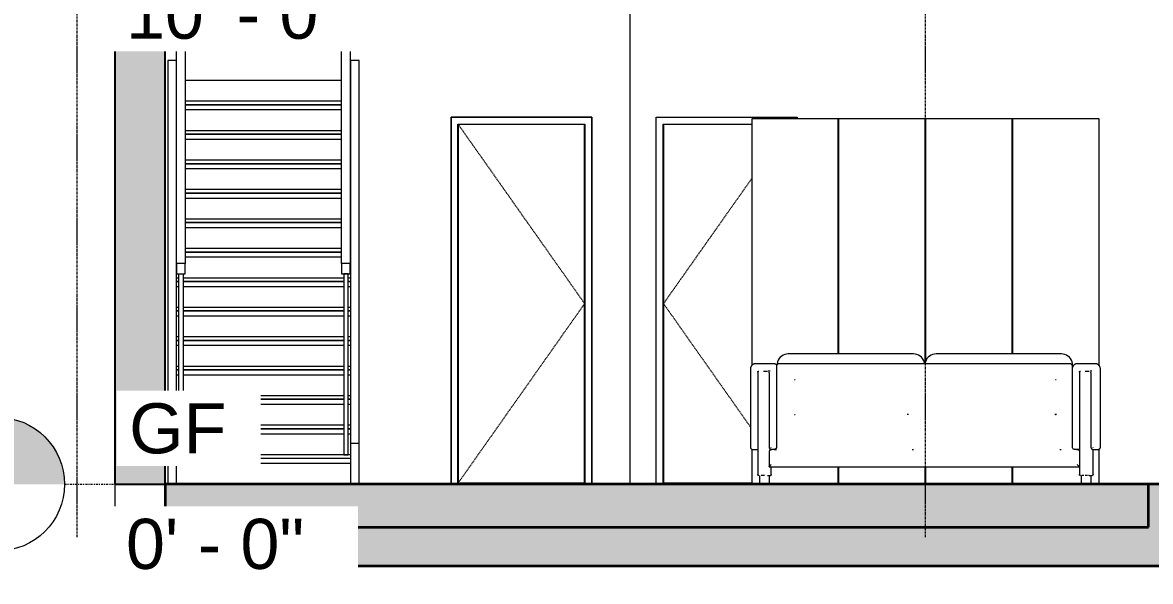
# Model space of a CAD drawing. Header units: inches. Extents: x -239 to 648, y -40 to 364.
# Drawn here: x -109.5 to 145.8, y -22 to 104.5 of the extents above; entities that cross this region are included whole.
import ezdxf

# ---------------------------------------------------------------- set-up
doc = ezdxf.new("R2010")
doc.units = ezdxf.units.IN
doc.header["$MEASUREMENT"] = 0
for name, pattern in [('Centre', [1.181102, 0.472441, -0.23622, 0.23622, -0.23622]), ('Elevation Swings', [0.11811, 0.07874, -0.03937]), ('Grid Line', [0.826772, 0.472441, -0.11811, 0.11811, -0.11811])]:
    doc.linetypes.add(name, pattern=pattern)
for name, color, linetype, lineweight in [('A-DOOR', 31, 'Continuous', 9), ('A-DOOR-FRAM', 31, 'Continuous', 9), ('A-FLOR', 192, 'Continuous', 9), ('A-FLOR-HRAL', 11, 'Continuous', 9), ('A-FLOR-LEVL', 51, 'Continuous', 9), ('A-FLOR-PATT', 8, 'Continuous', 9), ('A-WALL', 113, 'Continuous', 9), ('A-WALL-PATT', 111, 'Continuous', 9), ('I-FURN', 30, 'Continuous', 9), ('I-WALL', 2, 'Continuous', 9), ('S-GRID', 1, 'Continuous', 9), ('S-STRS', 31, 'Continuous', 9)]:
    doc.layers.add(name, color=color, linetype=linetype, lineweight=lineweight)
doc.styles.add('Arial', font='arial.ttf', dxfattribs={"height": 11.338583})

# ---------------------------------------------------------------- blocks, each defined once
blk = doc.blocks.new('Doors_IntSgl - 810x2110mm-465633-Section 1')
at = {"layer": 'A-DOOR', "linetype": 'Elevation Swings'}
for p, q in [((-10.86, 81.42), (17.73, 40.87)), ((17.73, 40.87), (-10.86, 0.31))]:
    blk.add_line(p, q, dxfattribs=at)
at = {"layer": 'A-DOOR'}
for p, q in [((-10.86, 81.42), (-10.86, 0.31)), ((17.73, 81.42), (-10.86, 81.42)), ((17.73, 0.31), (17.73, 81.42)), ((-10.86, 0.31), (17.73, 0.31))]:
    blk.add_line(p, q, dxfattribs=at)
at = {"layer": 'A-DOOR-FRAM'}
for p, q in [((-12.51, 83.07), (-12.51, 0)), ((19.38, 83.07), (-12.51, 83.07)), ((19.38, 0), (19.38, 83.07)), ((-10.94, 0), (-10.94, 81.5)), ((-10.94, 81.5), (17.8, 81.5)), ((17.8, 81.5), (17.8, 0))]:
    blk.add_line(p, q, dxfattribs=at)
blk = doc.blocks.new('Blocks_Howard Sofa_F05211EN - White-349768-Section 1')
at = {"layer": 'I-FURN'}
for p, q in [((92.18, 29.49), (63.84, 29.49)), ((125.64, 29.49), (97.3, 29.49)), ((55.26, 26.08), (55.26, 8.39)), ((59.99, 27.26), (56.45, 27.26)), ((58.2, 25.59), (58.98, 25.59)), ((59.74, 25.59), (59.3, 25.59)), ((60.47, 27.26), (59.99, 27.26)), ((61.16, 26.67), (61.16, 8.37)), ((127.49, 27.26), (61.75, 27.26)), ((127.56, 27.26), (127.49, 27.26)), ((128.09, 26.08), (128.09, 8.39)), ((128.15, 26.44), (128.15, 26.67)), ((128.2, 26.56), (128.2, 26.92)), ((132.82, 27.26), (129.27, 27.26)), ((131.03, 25.59), (131.81, 25.59)), ((132.56, 25.59), (132.13, 25.59)), ((133.3, 27.26), (132.82, 27.26)), ((134.48, 8.39), (134.48, 26.08)), ((56.94, 25.39), (56.94, 2.17)), ((59.5, 25.08), (59.5, 8.39)), ((65.41, 23.62), (65.27, 23.62)), ((124.46, 23.62), (124.32, 23.62)), ((129.76, 25.39), (129.76, 2.17)), ((132.32, 25.08), (132.32, 8.39)), ((65.27, 15.75), (65.41, 15.75)), ((91.06, 15.75), (90.74, 15.75)), ((124.52, 15.75), (124.2, 15.75)), ((124.32, 15.75), (124.46, 15.75)), ((55.78, 7.87), (56.43, 7.87)), ((56.43, 7.87), (56.91, 7.87)), ((56.91, 7.87), (56.93, 7.87)), ((59.98, 8.21), (59.98, 8.29)), ((60.01, 7.87), (60.08, 7.87)), ((60.67, 7.87), (60.08, 7.87)), ((60.66, 7.87), (61.14, 7.87)), ((91.86, 7.87), (92.16, 7.87)), ((125.32, 7.87), (125.62, 7.87)), ((128.57, 7.87), (128.51, 7.87)), ((128.56, 7.88), (128.57, 7.87)), ((129.16, 7.87), (128.57, 7.87)), ((129.23, 7.87), (129.16, 7.87)), ((129.16, 7.87), (129.25, 7.87)), ((129.25, 7.87), (129.74, 7.87)), ((129.77, 7.87), (129.45, 7.87)), ((129.74, 7.87), (129.76, 7.87)), ((132.81, 8.21), (132.81, 8.29)), ((132.81, 2.17), (132.81, 7.89)), ((132.84, 7.87), (133.48, 7.87)), ((133.48, 7.87), (133.97, 7.87)), ((59.49, 7.28), (59.49, 3.94)), ((59.49, 3.94), (129.75, 3.94)), ((59.98, 2.17), (59.98, 3.94)), ((57.33, 1.97), (57.33, 0)), ((58.48, 1.97), (57.66, 1.97)), ((59.15, 1.97), (59.59, 1.97)), ((59.3, 1.97), (59.78, 1.97)), ((59.59, 0), (59.59, 1.97)), ((130.16, 1.97), (130.16, 0)), ((130.75, 1.97), (130.27, 1.97)), ((131.58, 1.97), (131.03, 1.97)), ((131.93, 1.97), (131.8, 1.97)), ((131.93, 1.97), (132.41, 1.97)), ((132.13, 1.97), (132.61, 1.97)), ((132.41, 0), (132.41, 1.97))]:
    blk.add_line(p, q, dxfattribs=at)
at = {"layer": 'I-FURN', "flags": 128}
for points in [[(63.84, 29.49), (63.44, 29.46), (63.05, 29.36), (62.68, 29.21), (62.34, 29), (62.03, 28.74), (61.77, 28.43), (61.56, 28.09), (61.4, 27.71), (61.31, 27.32), (61.28, 27)], [(94.71, 27.25), (94.71, 27.33), (94.61, 27.72), (94.46, 28.09), (94.25, 28.44), (93.98, 28.74), (93.68, 29), (93.34, 29.21), (92.96, 29.36), (92.57, 29.46), (92.18, 29.49)], [(97.3, 29.49), (96.9, 29.46), (96.51, 29.36), (96.14, 29.21), (95.8, 29), (95.49, 28.74), (95.23, 28.43), (95.02, 28.09), (94.87, 27.71), (94.77, 27.32), (94.76, 27.25)], [(128.2, 26.92), (128.17, 27.33), (128.07, 27.72), (127.92, 28.09), (127.71, 28.44), (127.45, 28.74), (127.14, 29), (126.8, 29.21), (126.42, 29.36), (126.03, 29.46), (125.64, 29.49)], [(56.45, 27.26), (56.4, 27.26), (56.35, 27.26), (56.3, 27.26), (56.26, 27.25), (56.21, 27.24), (56.17, 27.23), (56.12, 27.22), (56.07, 27.2), (56.03, 27.19), (55.99, 27.17), (55.94, 27.15), (55.9, 27.13), (55.86, 27.11), (55.82, 27.08), (55.78, 27.06), (55.74, 27.03), (55.7, 27), (55.67, 26.97), (55.63, 26.94), (55.6, 26.91), (55.57, 26.87), (55.54, 26.84), (55.51, 26.8), (55.48, 26.76), (55.45, 26.72), (55.43, 26.68), (55.4, 26.64), (55.38, 26.6), (55.36, 26.55), (55.35, 26.51), (55.33, 26.47), (55.31, 26.42), (55.3, 26.38), (55.29, 26.33), (55.28, 26.28), (55.27, 26.24), (55.27, 26.19), (55.27, 26.14), (55.26, 26.1), (55.26, 26.08)], [(56.94, 25.39), (56.94, 25.4), (56.94, 25.41), (56.94, 25.42), (56.94, 25.43), (56.94, 25.43), (56.94, 25.44), (56.95, 25.45), (56.95, 25.46), (56.95, 25.46), (56.95, 25.47), (56.96, 25.48), (56.96, 25.48), (56.96, 25.49), (56.97, 25.5), (56.97, 25.5), (56.98, 25.51), (56.98, 25.52), (56.99, 25.52), (56.99, 25.53), (57, 25.53), (57, 25.54), (57.01, 25.55), (57.02, 25.55), (57.02, 25.55), (57.03, 25.56), (57.03, 25.56), (57.04, 25.57), (57.05, 25.57), (57.06, 25.57), (57.06, 25.58), (57.07, 25.58), (57.08, 25.58), (57.09, 25.58), (57.09, 25.59), (57.1, 25.59), (57.11, 25.59), (57.12, 25.59), (57.12, 25.59), (57.13, 25.59), (57.13, 25.59)], [(58.98, 25.59), (59.01, 25.59), (59.03, 25.59), (59.05, 25.59), (59.07, 25.58), (59.09, 25.58), (59.11, 25.58), (59.13, 25.57)], [(61.22, 26.99), (61.19, 27.02), (61.15, 27.05), (61.11, 27.08), (61.07, 27.1), (61.03, 27.12), (60.99, 27.15), (60.94, 27.17), (60.9, 27.18), (60.85, 27.2), (60.81, 27.21), (60.76, 27.23), (60.72, 27.24), (60.67, 27.25), (60.63, 27.25), (60.58, 27.26), (60.53, 27.26), (60.48, 27.26), (60.47, 27.26)], [(61.75, 27.26), (61.73, 27.26), (61.7, 27.26), (61.68, 27.26), (61.65, 27.26), (61.63, 27.25), (61.61, 27.25), (61.59, 27.24), (61.56, 27.23), (61.54, 27.23), (61.52, 27.22), (61.5, 27.21), (61.48, 27.2), (61.46, 27.19), (61.43, 27.17), (61.42, 27.16), (61.4, 27.15), (61.38, 27.13), (61.36, 27.12), (61.34, 27.1), (61.32, 27.09), (61.31, 27.07), (61.29, 27.05), (61.28, 27.03), (61.26, 27.01), (61.25, 26.99), (61.24, 26.97), (61.23, 26.95), (61.22, 26.93), (61.21, 26.91), (61.2, 26.89), (61.19, 26.87), (61.18, 26.84), (61.18, 26.82), (61.17, 26.8), (61.17, 26.77), (61.16, 26.75), (61.16, 26.73), (61.16, 26.7), (61.16, 26.68), (61.16, 26.67)], [(128.15, 26.67), (128.15, 26.7), (128.15, 26.72), (128.15, 26.74), (128.14, 26.77), (128.14, 26.79), (128.14, 26.81), (128.13, 26.84), (128.12, 26.86), (128.11, 26.88), (128.11, 26.9), (128.1, 26.93), (128.09, 26.95), (128.07, 26.97), (128.06, 26.99), (128.05, 27.01), (128.04, 27.03), (128.02, 27.05), (128.01, 27.06), (127.99, 27.08), (127.97, 27.1), (127.96, 27.11), (127.94, 27.13), (127.92, 27.14), (127.9, 27.16), (127.88, 27.17), (127.86, 27.18), (127.84, 27.19), (127.82, 27.21), (127.8, 27.22), (127.78, 27.22), (127.75, 27.23), (127.73, 27.24), (127.71, 27.25), (127.69, 27.25), (127.66, 27.26), (127.64, 27.26), (127.62, 27.26), (127.59, 27.26), (127.57, 27.26), (127.56, 27.26)], [(129.27, 27.26), (129.23, 27.26), (129.18, 27.26), (129.13, 27.26), (129.08, 27.25), (129.04, 27.24), (128.99, 27.23), (128.95, 27.22), (128.9, 27.2), (128.86, 27.19), (128.81, 27.17), (128.77, 27.15), (128.73, 27.13), (128.69, 27.11), (128.65, 27.08), (128.61, 27.06), (128.57, 27.03), (128.53, 27), (128.49, 26.97), (128.46, 26.94), (128.43, 26.91), (128.39, 26.87), (128.36, 26.84), (128.33, 26.8), (128.31, 26.76), (128.28, 26.72), (128.25, 26.68), (128.23, 26.64), (128.21, 26.6), (128.19, 26.55), (128.17, 26.51), (128.16, 26.47), (128.14, 26.42), (128.13, 26.38), (128.12, 26.33), (128.11, 26.28), (128.1, 26.24), (128.1, 26.19), (128.09, 26.14), (128.09, 26.1), (128.09, 26.08)], [(129.76, 25.39), (129.76, 25.4), (129.77, 25.41), (129.77, 25.42), (129.77, 25.43), (129.77, 25.43), (129.77, 25.44), (129.77, 25.45), (129.77, 25.46), (129.78, 25.46), (129.78, 25.47), (129.78, 25.48), (129.79, 25.48), (129.79, 25.49), (129.79, 25.5), (129.8, 25.5), (129.8, 25.51), (129.81, 25.52), (129.81, 25.52), (129.82, 25.53), (129.82, 25.53), (129.83, 25.54), (129.84, 25.55), (129.84, 25.55), (129.85, 25.55), (129.86, 25.56), (129.86, 25.56), (129.87, 25.57), (129.88, 25.57), (129.88, 25.57), (129.89, 25.58), (129.9, 25.58), (129.9, 25.58), (129.91, 25.58), (129.92, 25.59), (129.93, 25.59), (129.94, 25.59), (129.94, 25.59), (129.95, 25.59), (129.96, 25.59), (129.96, 25.59)], [(131.81, 25.59), (131.83, 25.59), (131.85, 25.59), (131.87, 25.59), (131.89, 25.58), (131.91, 25.58), (131.93, 25.58), (131.95, 25.57)], [(134.48, 26.08), (134.48, 26.13), (134.48, 26.18), (134.47, 26.22), (134.46, 26.27), (134.46, 26.32), (134.45, 26.36), (134.43, 26.41), (134.42, 26.45), (134.4, 26.5), (134.39, 26.54), (134.37, 26.59), (134.35, 26.63), (134.32, 26.67), (134.3, 26.71), (134.27, 26.75), (134.25, 26.79), (134.22, 26.83), (134.19, 26.86), (134.15, 26.9), (134.12, 26.93), (134.09, 26.96), (134.05, 26.99), (134.01, 27.02), (133.98, 27.05), (133.94, 27.08), (133.9, 27.1), (133.85, 27.12), (133.81, 27.15), (133.77, 27.17), (133.73, 27.18), (133.68, 27.2), (133.64, 27.21), (133.59, 27.23), (133.55, 27.24), (133.5, 27.25), (133.45, 27.25), (133.41, 27.26), (133.36, 27.26), (133.31, 27.26), (133.3, 27.26)], [(59.42, 25.36), (59.43, 25.34), (59.44, 25.32), (59.45, 25.3), (59.45, 25.28), (59.46, 25.26), (59.47, 25.24), (59.48, 25.23), (59.48, 25.21), (59.49, 25.19), (59.49, 25.17), (59.49, 25.15), (59.49, 25.13), (59.5, 25.1), (59.5, 25.08), (59.5, 25.08)], [(132.24, 25.36), (132.25, 25.34), (132.26, 25.32), (132.27, 25.3), (132.28, 25.28), (132.29, 25.26), (132.3, 25.24), (132.3, 25.23), (132.31, 25.21), (132.31, 25.19), (132.32, 25.17), (132.32, 25.15), (132.32, 25.13), (132.32, 25.1), (132.32, 25.08), (132.32, 25.08)], [(55.26, 8.39), (55.27, 8.37), (55.27, 8.34), (55.27, 8.32), (55.27, 8.3), (55.27, 8.28), (55.28, 8.26), (55.28, 8.24), (55.29, 8.22), (55.3, 8.21), (55.31, 8.19), (55.31, 8.17), (55.32, 8.15), (55.33, 8.13), (55.34, 8.11), (55.35, 8.1), (55.37, 8.08), (55.38, 8.06), (55.39, 8.05), (55.41, 8.03), (55.42, 8.02), (55.43, 8), (55.45, 7.99), (55.47, 7.98), (55.48, 7.97), (55.5, 7.96), (55.52, 7.94), (55.54, 7.93), (55.55, 7.93), (55.57, 7.92), (55.59, 7.91), (55.61, 7.9), (55.63, 7.9), (55.65, 7.89), (55.67, 7.89), (55.69, 7.88), (55.71, 7.88), (55.73, 7.88), (55.75, 7.87), (55.77, 7.87), (55.78, 7.87)], [(60.08, 7.87), (60.05, 7.87), (60.03, 7.87), (60, 7.87), (59.98, 7.87), (59.96, 7.86), (59.94, 7.86), (59.91, 7.85), (59.89, 7.84), (59.87, 7.84), (59.85, 7.83), (59.82, 7.82), (59.8, 7.81), (59.78, 7.8), (59.76, 7.78), (59.74, 7.77), (59.72, 7.76), (59.7, 7.74), (59.69, 7.73), (59.67, 7.71), (59.65, 7.69), (59.64, 7.68), (59.62, 7.66), (59.61, 7.64), (59.59, 7.62), (59.58, 7.6), (59.57, 7.58), (59.55, 7.56), (59.54, 7.54), (59.53, 7.52), (59.53, 7.5), (59.52, 7.48), (59.51, 7.45), (59.5, 7.43), (59.5, 7.41), (59.49, 7.38), (59.49, 7.36), (59.49, 7.34), (59.49, 7.31), (59.49, 7.29), (59.49, 7.28)], [(59.5, 8.39), (59.5, 8.37), (59.5, 8.34), (59.5, 8.32), (59.5, 8.3), (59.51, 8.28), (59.51, 8.26), (59.52, 8.24), (59.52, 8.22), (59.53, 8.21), (59.54, 8.19), (59.55, 8.17), (59.55, 8.15), (59.56, 8.13), (59.57, 8.11), (59.59, 8.1), (59.6, 8.08), (59.61, 8.06), (59.62, 8.05), (59.64, 8.03), (59.65, 8.02), (59.67, 8), (59.68, 7.99), (59.7, 7.98), (59.71, 7.97), (59.73, 7.96), (59.75, 7.94), (59.77, 7.93), (59.79, 7.93), (59.8, 7.92), (59.82, 7.91), (59.84, 7.9), (59.86, 7.9), (59.88, 7.89), (59.9, 7.89), (59.92, 7.88), (59.94, 7.88), (59.96, 7.88), (59.98, 7.87), (60, 7.87), (60.01, 7.87)], [(59.6, 7.62), (59.6, 7.63), (59.61, 7.65), (59.62, 7.66), (59.63, 7.68), (59.63, 7.69), (59.64, 7.7), (59.65, 7.72), (59.66, 7.73), (59.67, 7.74), (59.68, 7.75), (59.69, 7.76), (59.7, 7.77), (59.72, 7.78), (59.73, 7.79), (59.74, 7.8), (59.75, 7.81), (59.77, 7.82), (59.78, 7.83), (59.8, 7.83), (59.81, 7.84), (59.82, 7.85), (59.84, 7.85), (59.85, 7.86), (59.87, 7.86), (59.88, 7.87), (59.9, 7.87), (59.92, 7.87), (59.93, 7.87), (59.95, 7.87), (59.96, 7.87), (59.97, 7.87)], [(61.16, 8.37), (61.16, 8.35), (61.16, 8.33), (61.15, 8.31), (61.15, 8.29), (61.15, 8.27), (61.14, 8.25), (61.14, 8.23), (61.13, 8.21), (61.13, 8.19), (61.12, 8.17), (61.11, 8.16), (61.1, 8.14), (61.09, 8.12), (61.08, 8.1), (61.07, 8.09), (61.06, 8.07), (61.05, 8.06), (61.04, 8.04), (61.02, 8.03), (61.01, 8.01), (60.99, 8), (60.98, 7.99), (60.96, 7.97), (60.95, 7.96), (60.93, 7.95), (60.92, 7.94), (60.9, 7.93), (60.88, 7.92), (60.86, 7.91), (60.84, 7.91), (60.83, 7.9), (60.81, 7.89), (60.79, 7.89), (60.77, 7.88), (60.75, 7.88), (60.73, 7.88), (60.71, 7.88), (60.69, 7.87), (60.67, 7.87), (60.67, 7.87)], [(128.09, 8.39), (128.09, 8.37), (128.09, 8.34), (128.1, 8.32), (128.1, 8.3), (128.1, 8.28), (128.11, 8.26), (128.11, 8.24)], [(128.15, 8.15), (128.16, 8.13), (128.17, 8.11)], [(128.23, 8.03), (128.25, 8.02), (128.26, 8), (128.28, 7.99), (128.29, 7.98), (128.31, 7.97), (128.33, 7.96), (128.34, 7.94)], [(128.44, 7.9), (128.46, 7.9), (128.48, 7.89)], [(128.61, 7.88), (128.59, 7.88), (128.57, 7.88), (128.55, 7.88), (128.53, 7.89), (128.51, 7.89), (128.49, 7.9), (128.47, 7.91), (128.45, 7.91)], [(129.77, 7.53), (129.76, 7.56), (129.75, 7.58), (129.74, 7.6), (129.72, 7.62), (129.71, 7.64), (129.69, 7.65), (129.68, 7.67), (129.66, 7.69), (129.65, 7.71), (129.63, 7.72), (129.61, 7.74), (129.59, 7.75), (129.57, 7.77), (129.55, 7.78), (129.53, 7.79), (129.51, 7.8), (129.49, 7.82), (129.47, 7.82), (129.45, 7.83), (129.43, 7.84), (129.4, 7.85), (129.38, 7.86), (129.36, 7.86), (129.34, 7.87), (129.31, 7.87), (129.29, 7.87)], [(132.32, 8.39), (132.32, 8.37), (132.33, 8.34), (132.33, 8.32), (132.33, 8.3), (132.33, 8.28), (132.34, 8.26), (132.34, 8.24), (132.35, 8.22), (132.36, 8.21), (132.36, 8.19), (132.37, 8.17), (132.38, 8.15), (132.39, 8.13), (132.4, 8.11), (132.41, 8.1), (132.42, 8.08), (132.44, 8.06), (132.45, 8.05), (132.46, 8.03), (132.48, 8.02), (132.49, 8), (132.51, 7.99), (132.53, 7.98), (132.54, 7.97), (132.56, 7.96), (132.58, 7.94), (132.59, 7.93), (132.61, 7.93), (132.63, 7.92), (132.65, 7.91), (132.67, 7.9), (132.69, 7.9), (132.71, 7.89), (132.73, 7.89), (132.75, 7.88), (132.77, 7.88), (132.79, 7.88), (132.81, 7.87), (132.83, 7.87), (132.84, 7.87)], [(133.97, 7.87), (133.99, 7.87), (134.01, 7.88), (134.03, 7.88), (134.05, 7.88), (134.07, 7.88), (134.09, 7.89), (134.11, 7.89), (134.13, 7.9), (134.15, 7.91), (134.17, 7.91), (134.18, 7.92), (134.2, 7.93), (134.22, 7.94), (134.24, 7.95), (134.26, 7.96), (134.27, 7.98), (134.29, 7.99), (134.3, 8), (134.32, 8.02), (134.33, 8.03), (134.35, 8.04), (134.36, 8.06), (134.37, 8.08), (134.39, 8.09), (134.4, 8.11), (134.41, 8.13), (134.42, 8.15), (134.43, 8.16), (134.44, 8.18), (134.44, 8.2), (134.45, 8.22), (134.46, 8.24), (134.46, 8.26), (134.47, 8.28), (134.47, 8.3), (134.47, 8.32), (134.48, 8.34), (134.48, 8.36), (134.48, 8.38), (134.48, 8.39)], [(57.13, 1.97), (57.13, 1.97), (57.12, 1.97), (57.11, 1.97), (57.1, 1.97), (57.1, 1.97), (57.09, 1.97), (57.08, 1.98), (57.07, 1.98), (57.07, 1.98), (57.06, 1.98), (57.05, 1.99), (57.04, 1.99), (57.04, 1.99), (57.03, 2), (57.02, 2), (57.02, 2.01), (57.01, 2.01), (57, 2.02), (57, 2.02), (56.99, 2.03), (56.99, 2.03), (56.98, 2.04), (56.98, 2.05), (56.97, 2.05), (56.97, 2.06), (56.96, 2.07), (56.96, 2.07), (56.96, 2.08), (56.95, 2.09), (56.95, 2.09), (56.95, 2.1), (56.95, 2.11), (56.94, 2.12), (56.94, 2.12), (56.94, 2.13), (56.94, 2.14), (56.94, 2.15), (56.94, 2.16), (56.94, 2.16), (56.94, 2.17)], [(59.98, 2.17), (59.98, 2.16), (59.98, 2.15), (59.98, 2.14), (59.98, 2.13), (59.98, 2.13), (59.97, 2.12), (59.97, 2.11), (59.97, 2.1), (59.97, 2.1), (59.96, 2.09), (59.96, 2.08), (59.96, 2.07), (59.95, 2.07), (59.95, 2.06), (59.94, 2.05), (59.94, 2.05), (59.94, 2.04), (59.93, 2.04), (59.93, 2.03), (59.92, 2.02), (59.91, 2.02), (59.91, 2.01), (59.9, 2.01), (59.9, 2), (59.89, 2), (59.88, 2), (59.88, 1.99), (59.87, 1.99), (59.86, 1.98), (59.85, 1.98), (59.85, 1.98), (59.84, 1.98), (59.83, 1.97), (59.82, 1.97), (59.82, 1.97), (59.81, 1.97), (59.8, 1.97), (59.79, 1.97), (59.78, 1.97), (59.78, 1.97)], [(129.96, 1.97), (129.95, 1.97), (129.95, 1.97), (129.94, 1.97), (129.93, 1.97), (129.92, 1.97), (129.91, 1.97), (129.91, 1.98), (129.9, 1.98), (129.89, 1.98), (129.88, 1.98), (129.88, 1.99), (129.87, 1.99), (129.86, 1.99), (129.86, 2), (129.85, 2), (129.84, 2.01), (129.84, 2.01), (129.83, 2.02), (129.83, 2.02), (129.82, 2.03), (129.81, 2.03), (129.81, 2.04), (129.8, 2.05), (129.8, 2.05), (129.8, 2.06), (129.79, 2.07), (129.79, 2.07), (129.78, 2.08), (129.78, 2.09), (129.78, 2.09), (129.78, 2.1), (129.77, 2.11), (129.77, 2.12), (129.77, 2.12), (129.77, 2.13), (129.77, 2.14), (129.77, 2.15), (129.76, 2.16), (129.76, 2.16), (129.76, 2.17)], [(132.81, 2.17), (132.81, 2.16), (132.81, 2.15), (132.8, 2.14), (132.8, 2.13), (132.8, 2.13), (132.8, 2.12), (132.8, 2.11), (132.8, 2.1), (132.79, 2.1), (132.79, 2.09), (132.79, 2.08), (132.78, 2.07), (132.78, 2.07), (132.78, 2.06), (132.77, 2.05), (132.77, 2.05), (132.76, 2.04), (132.76, 2.04), (132.75, 2.03), (132.75, 2.02), (132.74, 2.02), (132.73, 2.01), (132.73, 2.01), (132.72, 2), (132.72, 2), (132.71, 2), (132.7, 1.99), (132.7, 1.99), (132.69, 1.98), (132.68, 1.98), (132.67, 1.98), (132.67, 1.98), (132.66, 1.97), (132.65, 1.97), (132.64, 1.97), (132.63, 1.97), (132.63, 1.97), (132.62, 1.97), (132.61, 1.97), (132.61, 1.97)]]:
    blk.add_lwpolyline(points, dxfattribs=at)
at = {"layer": 'I-FURN'}
for points in [[(59.49, 3.94), (59.48, 3.94), (59.49, 3.95), (59.52, 3.97), (59.55, 4), (59.58, 4.03), (59.6, 4.06), (59.63, 4.09), (59.67, 4.13), (59.72, 4.17), (59.75, 4.21), (59.79, 4.25), (59.86, 4.32), (59.93, 4.39), (59.97, 4.43)], [(129.75, 3.94), (129.75, 3.94), (129.74, 3.95), (129.71, 3.97), (129.68, 4), (129.65, 4.03), (129.63, 4.06), (129.6, 4.09), (129.56, 4.13), (129.51, 4.17), (129.47, 4.21), (129.43, 4.25), (129.36, 4.32), (129.3, 4.39), (129.25, 4.43)]]:
    blk.add_open_spline(points, degree=3, knots=[0, 0, 0, 0, 0.166667, 0.25, 0.333333, 0.416667, 0.458333, 0.5, 0.583333, 0.666667, 0.708333, 0.75, 0.833333, 1, 1, 1, 1], dxfattribs=at)
blk = doc.blocks.new('Blocks_TV Panel_F02153EN - White and Wood-376950-Section 1')
at = {"layer": 'I-FURN'}
for p, q in [((75.16, 82.68), (55.55, 82.68)), ((55.55, 82.68), (55.55, 26.84)), ((75.16, 29.48), (75.16, 82.68)), ((94.84, 82.68), (75.23, 82.68)), ((75.23, 82.68), (75.23, 29.48)), ((94.84, 27.55), (94.84, 82.68)), ((114.53, 82.68), (94.92, 82.68)), ((94.92, 82.68), (94.92, 27.77)), ((114.53, 29.49), (114.53, 82.68)), ((134.21, 82.68), (114.6, 82.68)), ((114.6, 82.68), (114.6, 29.49)), ((134.21, 26.82), (134.21, 82.68)), ((55.55, 7.94), (55.55, 0)), ((134.21, 0), (134.21, 7.95)), ((75.16, 0), (75.16, 3.94)), ((75.23, 3.94), (75.23, 0)), ((94.84, 0), (94.84, 3.94)), ((94.92, 3.94), (94.92, 0)), ((114.53, 0), (114.53, 3.94)), ((114.6, 3.94), (114.6, 0)), ((75.16, 1.97), (75.23, 1.97)), ((75.16, 1.97), (75.23, 1.97)), ((94.84, 1.97), (94.92, 1.97)), ((94.84, 1.97), (94.92, 1.97)), ((114.53, 1.97), (114.6, 1.97)), ((114.53, 1.97), (114.6, 1.97))]:
    blk.add_line(p, q, dxfattribs=at)
blk = doc.blocks.new('Railing - 25mm-520322-Section 1')
at = {"layer": 'A-FLOR-HRAL'}
for p, q in [((-36.78, 47.6), (-36.78, 6.67)), ((-35.8, 47.6), (-36.78, 47.6)), ((-35.8, 6.67), (-35.8, 47.6)), ((-36.78, 6.67), (-35.8, 6.67))]:
    blk.add_line(p, q, dxfattribs=at)
blk = doc.blocks.new('Railing - Railing-543409-Section 1')
blk.add_blockref('Railing - 25mm-520322-Section 1', (0, 0))
blk = doc.blocks.new('Railing - Railing-543413-Section 1')
at = {"extrusion": (0, 0, -1), "zscale": -1}
blk.add_blockref('Railing - 25mm-520322-Section 1', (109.95, 0), dxfattribs=at)
blk = doc.blocks.new('Top Rail Type - Top Rail_Internal_-543419-Section 1')
at = {"layer": 'A-FLOR-HRAL'}
for p, q in [((-37.28, 136.64), (-35.31, 136.64)), ((-37.28, 120), (-37.28, 136.64)), ((-35.31, 136.64), (-35.31, 120)), ((-37.28, 49.97), (-37.28, 110.27)), ((-35.31, 110.27), (-35.31, 49.97)), ((-37.28, 49.97), (-37.28, 47.6)), ((-35.31, 49.97), (-37.28, 49.97)), ((-35.31, 47.6), (-35.31, 49.97)), ((-37.28, 47.6), (-35.31, 47.6))]:
    blk.add_line(p, q, dxfattribs=at)
blk = doc.blocks.new('Top Rail Type - Top Rail_Internal_-543430-Section 1')
at = {"layer": 'A-FLOR-HRAL'}
for p, q in [((-74.65, 136.64), (-72.68, 136.64)), ((-74.65, 120), (-74.65, 136.64)), ((-72.68, 136.64), (-72.68, 120)), ((-74.65, 49.97), (-74.65, 110.27)), ((-72.68, 110.27), (-72.68, 49.97)), ((-74.65, 49.97), (-74.65, 47.6)), ((-72.68, 49.97), (-74.65, 49.97)), ((-72.68, 47.6), (-72.68, 49.97)), ((-74.65, 47.6), (-72.68, 47.6))]:
    blk.add_line(p, q, dxfattribs=at)
blk = doc.blocks.new('Doors_IntSgl - 810x2110mm-V13-Section 1')
at = {"layer": 'A-DOOR'}
for p, q in [((55.55, 81.42), (35.59, 81.42)), ((35.59, 81.42), (35.59, 0.31)), ((35.59, 0.31), (55.55, 0.31))]:
    blk.add_line(p, q, dxfattribs=at)
at = {"layer": 'A-DOOR', "linetype": 'Elevation Swings'}
for p, q in [((55.55, 69.18), (35.59, 40.87)), ((35.59, 40.87), (55.26, 12.96))]:
    blk.add_line(p, q, dxfattribs=at)
at = {"layer": 'A-DOOR-FRAM'}
for p, q in [((33.94, 83.07), (65.83, 83.07)), ((33.94, 0), (33.94, 83.07)), ((65.83, 83.07), (65.83, 82.68)), ((35.51, 81.5), (55.55, 81.5)), ((35.51, 0), (35.51, 81.5))]:
    blk.add_line(p, q, dxfattribs=at)
blk = doc.blocks.new('Level - Standard-24867-Section 1')
at = {"layer": 'A-FLOR-LEVL'}
h = blk.add_hatch(color=256, dxfattribs=at)
edge = h.paths.add_edge_path()
edge.add_line((-115.12, 0), (-100, 0))
edge.add_arc((-115.12, 0), 15.12, 0, 90)
edge.add_line((-115.12, 15.12), (-115.12, 0))
h = blk.add_hatch(color=256, dxfattribs=at)
edge = h.paths.add_edge_path()
edge.add_line((-115.12, -15.12), (-115.12, 0))
edge.add_line((-115.12, 0), (-130.24, 0))
edge.add_arc((-115.12, 0), 15.12, 180, 270)
blk.add_circle((-115.12, 0), 15.12, dxfattribs=at)

msp = doc.modelspace()

# ---------------------------------------------------------------- hatches: boundary and pattern name
at = {"layer": 'A-FLOR-PATT'}
for points in [[(-59.47, -9.73), (145.38, -9.73), (145.38, 0), (-77.2, 0), (-77.2, -9.73)], [(-59.47, -18.5), (264.8, -18.5), (264.8, 0), (-77.2, 0), (-77.2, -18.5)]]:
    msp.add_hatch(color=256, dxfattribs=at).paths.add_polyline_path(points)
at = {"layer": 'A-WALL-PATT'}
msp.add_hatch(color=256, dxfattribs=at).paths.add_polyline_path([(-80.22, 0), (-77.2, 0), (-77.2, 120), (-88.62, 120), (-88.62, 0)])

# ---------------------------------------------------------------- linework, layer by layer
at = {"layer": 'A-FLOR'}
for p in [(-88.62, 0), (-77.2, -18.5)]:
    msp.add_line(p, (-88.62, -18.5), dxfattribs=at)
at = {"layer": 'A-FLOR', "lineweight": 35}
for p, q in [((-77.2, 0), (-77.2, -18.5)), ((445.29, 0), (-77.2, 0)), ((145.38, -9.73), (145.38, 0)), ((-77.2, -9.73), (145.38, -9.73)), ((-77.2, -18.5), (276.32, -18.5))]:
    msp.add_line(p, q, dxfattribs=at)
at = {"layer": 'A-FLOR-LEVL', "linetype": 'Centre'}
msp.add_line((-100, 0), (100, 0), dxfattribs=at)
at = {"layer": 'A-WALL', "lineweight": 25}
for p, q in [((-88.62, 120), (-88.62, 0)), ((-77.2, 0), (-77.2, 110.27)), ((-88.62, 0), (-77.2, 0))]:
    msp.add_line(p, q, dxfattribs=at)
at = {"layer": 'I-WALL'}
for p, q in [((27.94, 110.27), (27.94, 0)), ((-12.51, 0), (-12.51, 83.07)), ((-12.51, 83.07), (19.38, 83.07)), ((19.38, 83.07), (19.38, 0)), ((33.94, 0), (33.94, 83.07)), ((33.94, 83.07), (65.83, 83.07)), ((65.83, 83.07), (65.83, 82.68))]:
    msp.add_line(p, q, dxfattribs=at)
at = {"layer": 'S-GRID', "linetype": 'Grid Line'}
for p, q in [((-97.12, -12), (-97.12, 216)), ((94.88, -12), (94.88, 216))]:
    msp.add_line(p, q, dxfattribs=at)
at = {"layer": 'S-STRS'}
for p, q in [((-76.63, 95.89), (-76.63, 9.22)), ((-74.66, 95.89), (-76.63, 95.89)), ((-74.66, 9.22), (-74.66, 95.89)), ((-35.29, 95.89), (-35.29, 9.22)), ((-33.32, 95.89), (-35.29, 95.89)), ((-33.32, 9.22), (-33.32, 95.89)), ((-37.28, 91.36), (-72.68, 91.36)), ((-37.28, 86.67), (-72.68, 86.67)), ((-72.68, 85.88), (-37.28, 85.88)), ((-37.28, 85.88), (-72.68, 85.88)), ((-37.28, 84.7), (-72.68, 84.7)), ((-37.28, 84.7), (-72.68, 84.7)), ((-37.28, 80), (-72.68, 80)), ((-72.68, 79.21), (-37.28, 79.21)), ((-37.28, 79.21), (-72.68, 79.21)), ((-37.28, 78.03), (-72.68, 78.03)), ((-37.28, 78.03), (-72.68, 78.03)), ((-37.28, 73.33), (-72.68, 73.33)), ((-72.68, 72.55), (-37.28, 72.55)), ((-37.28, 72.55), (-72.68, 72.55)), ((-37.28, 71.36), (-72.68, 71.36)), ((-37.28, 71.36), (-72.68, 71.36)), ((-37.28, 66.67), (-72.68, 66.67)), ((-72.68, 65.88), (-37.28, 65.88)), ((-37.28, 65.88), (-72.68, 65.88)), ((-37.28, 64.7), (-72.68, 64.7)), ((-37.28, 64.7), (-72.68, 64.7)), ((-37.28, 60), (-72.68, 60)), ((-72.68, 59.21), (-37.28, 59.21)), ((-37.28, 59.21), (-72.68, 59.21)), ((-37.28, 58.03), (-72.68, 58.03)), ((-37.28, 58.03), (-72.68, 58.03)), ((-37.28, 53.33), (-72.68, 53.33)), ((-72.68, 52.55), (-37.28, 52.55)), ((-37.28, 52.55), (-72.68, 52.55)), ((-37.28, 51.36), (-72.68, 51.36)), ((-37.28, 51.36), (-72.68, 51.36)), ((-74.15, 46.67), (-74.66, 46.67)), ((-36.78, 46.67), (-73.17, 46.67)), ((-35.29, 46.67), (-35.8, 46.67)), ((-74.66, 45.88), (-74.15, 45.88)), ((-74.15, 45.88), (-74.66, 45.88)), ((-74.15, 44.7), (-74.66, 44.7)), ((-74.15, 44.7), (-74.66, 44.7)), ((-73.17, 45.88), (-36.78, 45.88)), ((-36.78, 45.88), (-73.17, 45.88)), ((-36.78, 44.7), (-73.17, 44.7)), ((-36.78, 44.7), (-73.17, 44.7)), ((-35.8, 45.88), (-35.29, 45.88)), ((-35.29, 45.88), (-35.8, 45.88)), ((-35.29, 44.7), (-35.8, 44.7)), ((-35.29, 44.7), (-35.8, 44.7)), ((-74.15, 40), (-74.66, 40)), ((-74.66, 39.21), (-74.15, 39.21)), ((-74.15, 39.21), (-74.66, 39.21)), ((-36.78, 40), (-73.17, 40)), ((-73.17, 39.21), (-36.78, 39.21)), ((-36.78, 39.21), (-73.17, 39.21)), ((-35.29, 40), (-35.8, 40)), ((-35.8, 39.21), (-35.29, 39.21)), ((-35.29, 39.21), (-35.8, 39.21)), ((-74.15, 38.03), (-74.66, 38.03)), ((-74.15, 38.03), (-74.66, 38.03)), ((-36.78, 38.03), (-73.17, 38.03)), ((-36.78, 38.03), (-73.17, 38.03)), ((-35.29, 38.03), (-35.8, 38.03)), ((-35.29, 38.03), (-35.8, 38.03)), ((-74.15, 33.33), (-74.66, 33.33)), ((-36.78, 33.33), (-73.17, 33.33)), ((-35.29, 33.33), (-35.8, 33.33)), ((-74.66, 32.55), (-74.15, 32.55)), ((-74.15, 32.55), (-74.66, 32.55)), ((-74.15, 31.36), (-74.66, 31.36)), ((-74.15, 31.36), (-74.66, 31.36)), ((-73.17, 32.55), (-36.78, 32.55)), ((-36.78, 32.55), (-73.17, 32.55)), ((-36.78, 31.36), (-73.17, 31.36)), ((-36.78, 31.36), (-73.17, 31.36)), ((-35.8, 32.55), (-35.29, 32.55)), ((-35.29, 32.55), (-35.8, 32.55)), ((-35.29, 31.36), (-35.8, 31.36)), ((-35.29, 31.36), (-35.8, 31.36)), ((-74.15, 26.67), (-74.66, 26.67)), ((-74.66, 25.88), (-74.15, 25.88)), ((-74.15, 25.88), (-74.66, 25.88)), ((-36.78, 26.67), (-73.17, 26.67)), ((-73.17, 25.88), (-36.78, 25.88)), ((-36.78, 25.88), (-73.17, 25.88)), ((-35.29, 26.67), (-35.8, 26.67)), ((-35.8, 25.88), (-35.29, 25.88)), ((-35.29, 25.88), (-35.8, 25.88)), ((-74.15, 24.7), (-74.66, 24.7)), ((-74.15, 24.7), (-74.66, 24.7)), ((-36.78, 24.7), (-73.17, 24.7)), ((-36.78, 24.7), (-73.17, 24.7)), ((-35.29, 24.7), (-35.8, 24.7)), ((-35.29, 24.7), (-35.8, 24.7)), ((-74.15, 20), (-74.66, 20)), ((-74.66, 19.21), (-74.15, 19.21)), ((-74.15, 19.21), (-74.66, 19.21)), ((-74.15, 18.03), (-74.66, 18.03)), ((-74.15, 18.03), (-74.66, 18.03)), ((-36.78, 20), (-73.17, 20)), ((-73.17, 19.21), (-36.78, 19.21)), ((-36.78, 19.21), (-73.17, 19.21)), ((-36.78, 18.03), (-73.17, 18.03)), ((-36.78, 18.03), (-73.17, 18.03)), ((-35.29, 20), (-35.8, 20)), ((-35.8, 19.21), (-35.29, 19.21)), ((-35.29, 19.21), (-35.8, 19.21)), ((-35.29, 18.03), (-35.8, 18.03)), ((-35.29, 18.03), (-35.8, 18.03)), ((-74.15, 13.33), (-74.66, 13.33)), ((-36.78, 13.33), (-73.17, 13.33)), ((-35.29, 13.33), (-35.8, 13.33)), ((-74.66, 12.55), (-74.15, 12.55)), ((-74.15, 12.55), (-74.66, 12.55)), ((-74.15, 11.36), (-74.66, 11.36)), ((-74.15, 11.36), (-74.66, 11.36)), ((-73.17, 12.55), (-36.78, 12.55)), ((-36.78, 12.55), (-73.17, 12.55)), ((-36.78, 11.36), (-73.17, 11.36)), ((-36.78, 11.36), (-73.17, 11.36)), ((-35.8, 12.55), (-35.29, 12.55)), ((-35.29, 12.55), (-35.8, 12.55)), ((-35.29, 11.36), (-35.8, 11.36)), ((-35.29, 11.36), (-35.8, 11.36)), ((-74.66, 9.22), (-76.63, 9.22)), ((-76.63, 9.22), (-76.63, 0)), ((-74.66, 0), (-74.66, 9.22)), ((-33.32, 9.22), (-35.29, 9.22)), ((-35.29, 9.22), (-35.29, 0)), ((-33.32, 0), (-33.32, 9.22)), ((-35.29, 6.67), (-74.66, 6.67)), ((-74.66, 5.88), (-35.29, 5.88)), ((-74.66, 5.88), (-35.29, 5.88)), ((-35.29, 4.7), (-74.66, 4.7)), ((-35.29, 4.7), (-74.66, 4.7))]:
    msp.add_line(p, q, dxfattribs=at)

# ---------------------------------------------------------------- block references
at = {"layer": 'A-DOOR'}
for name in ['Doors_IntSgl - 810x2110mm-465633-Section 1', 'Doors_IntSgl - 810x2110mm-V13-Section 1']:
    msp.add_blockref(name, (0, 0), dxfattribs=at)
at = {"layer": 'A-FLOR-HRAL'}
for name in ['Top Rail Type - Top Rail_Internal_-543430-Section 1', 'Top Rail Type - Top Rail_Internal_-543419-Section 1', 'Railing - Railing-543413-Section 1', 'Railing - Railing-543409-Section 1']:
    msp.add_blockref(name, (0, 0), dxfattribs=at)
at = {"layer": 'A-FLOR-LEVL'}
msp.add_blockref('Level - Standard-24867-Section 1', (0, 0), dxfattribs=at)
at = {"layer": 'I-FURN'}
for name in ['Blocks_TV Panel_F02153EN - White and Wood-376950-Section 1', 'Blocks_Howard Sofa_F05211EN - White-349768-Section 1']:
    msp.add_blockref(name, (0, 0), dxfattribs=at)

# ---------------------------------------------------------------- next in the draw order: texts
at = {"layer": 'A-FLOR-LEVL', "char_height": 11.339, "attachment_point": 1, "style": 'Arial', "bg_fill": 3, "box_fill_scale": 1.25, "bg_fill_color": 256, "bg_fill_true_color": 13158600, "bg_fill_transparency": 0}
for s, insert, width in [('10\' - 0"', (-86.07, 112.16), 60.6), ('GF', (-85.36, 18.31), 26.967), ('0\' - 0"', (-86.07, -7.84), 49.692)]:
    msp.add_mtext(s, dxfattribs=dict(at, insert=insert, width=width))

doc.saveas('drawing.dxf')
